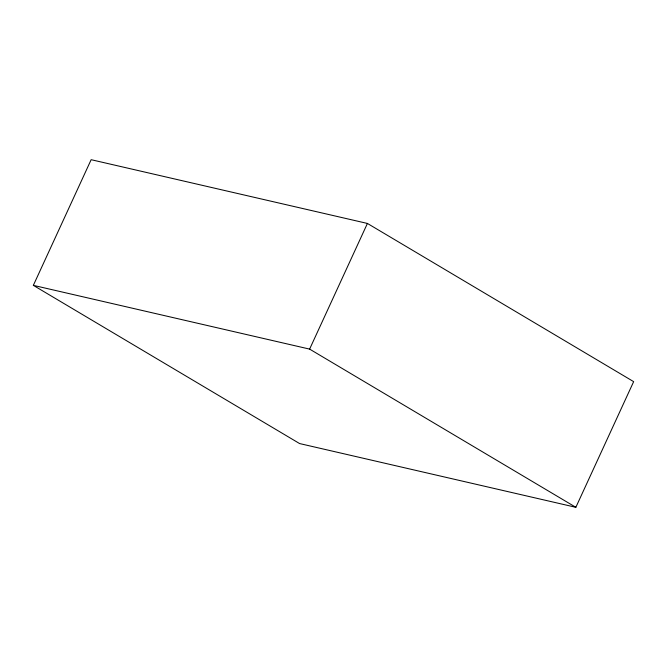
<?xml version="1.0" encoding="UTF-8"?>
<svg xmlns="http://www.w3.org/2000/svg" width="667" height="667" viewBox="0 0 667 667"><rect width="100%" height="100%" fill="white"/><g stroke="black" fill="none" stroke-linecap="round" stroke-linejoin="round"><path stroke-width="1" d="M33.35 285.359L91.146 159.696L367.417 223.445L633.65 381.641L575.854 507.304L299.583 443.555L33.35 285.359L309.621 349.108L575.854 507.304M309.621 349.108L367.417 223.445"/></g></svg>
